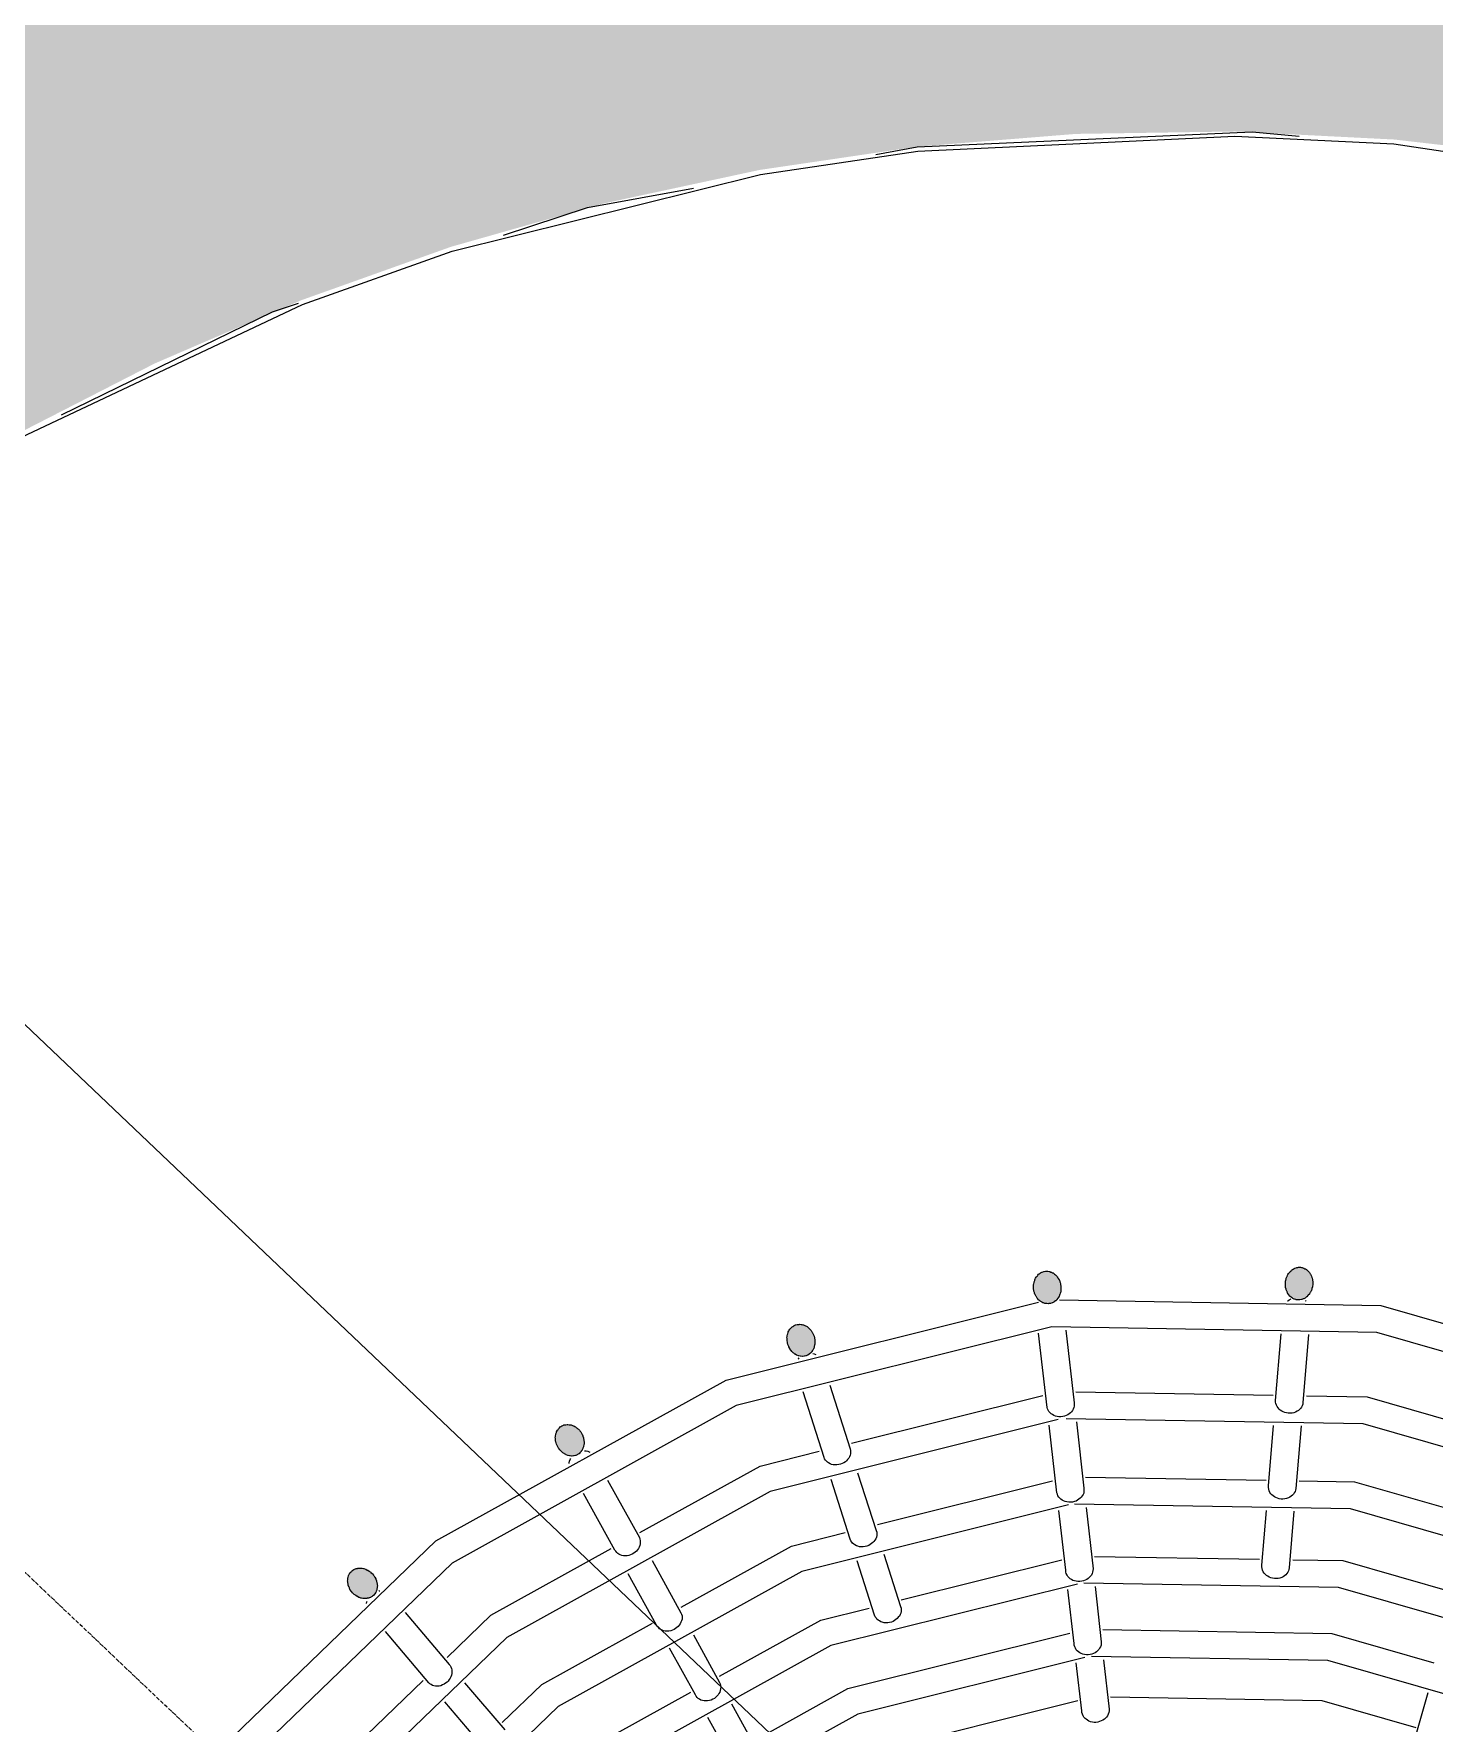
# Model space of a CAD drawing. Header units: millimetres. Extents: x -100577 to 287200, y -212120 to 238461.
# Drawn here: x 57434 to 58355, y 47919 to 49030 of the extents above; entities that cross this region are included whole.
import ezdxf

# ---------------------------------------------------------------- set-up
doc = ezdxf.new("R2010")
doc.units = ezdxf.units.MM
doc.linetypes.add('DASHDOT', pattern=[3.556, 2.54, -0.508, 0, -0.508])
for name, color, linetype, lineweight in [('02_切断（家具）', 8, 'Continuous', 18), ('06_部屋の色', 8, 'Continuous', 0), ('10_見えがかり', 7, 'Continuous', 13), ('11_見えがかり（家具）', 8, 'Continuous', 9), ('50_寸法', 3, 'Continuous', 9), ('70_断面の位置', 6, 'DASHDOT', 9)]:
    doc.layers.add(name, color=color, linetype=linetype, lineweight=lineweight)

msp = doc.modelspace()

# ---------------------------------------------------------------- hatches: boundary and pattern name
at = {"layer": '02_切断（家具）'}
for points in [[(58104.2, 48215), (58104.9, 48214.5), (58105.1, 48214.3), (58105.8, 48213.7), (58106, 48213.5), (58106.6, 48212.8), (58106.9, 48212.5), (58107.4, 48211.8), (58107.6, 48211.4), (58108.1, 48210.5), (58108.3, 48210.2), (58108.6, 48209.2), (58108.8, 48208.8), (58109, 48207.8), (58109.1, 48207.4), (58109.3, 48206.3), (58109.3, 48205.9), (58109.3, 48204.9), (58109.3, 48204.5), (58109.2, 48203.4), (58109.2, 48203.1), (58109, 48202), (58108.9, 48201.7), (58108.6, 48200.8), (58108.5, 48200.5), (58108.1, 48199.6), (58108, 48199.4), (58107.5, 48198.6), (58107.3, 48198.4), (58106.7, 48197.6), (58106.6, 48197.4), (58105.9, 48196.7), (58105.7, 48196.6), (58104.9, 48196), (58104.6, 48195.8), (58103.8, 48195.4), (58103.5, 48195.3), (58102.6, 48195), (58102.3, 48194.9), (58101.4, 48194.8), (58101.1, 48194.7), (58100.1, 48194.8), (58099.9, 48194.8), (58098.9, 48195), (58098.7, 48195), (58097.8, 48195.3), (58097.5, 48195.4), (58096.7, 48195.8), (58096.5, 48196), (58095.7, 48196.5), (58095.5, 48196.6), (58094.8, 48197.2), (58094.6, 48197.4), (58094, 48198.1), (58093.8, 48198.4), (58093.2, 48199.2), (58093.1, 48199.5), (58092.6, 48200.4), (58092.4, 48200.7), (58092, 48201.7), (58091.9, 48202.1), (58091.6, 48203.1), (58091.5, 48203.5), (58091.4, 48204.6), (58091.3, 48205), (58091.3, 48206), (58091.3, 48206.4), (58091.4, 48207.5), (58091.5, 48207.9), (58091.7, 48208.8), (58091.8, 48209.2), (58092.1, 48210.1), (58092.2, 48210.4), (58092.5, 48211.2), (58092.7, 48211.5), (58093.1, 48212.2), (58093.3, 48212.6), (58093.9, 48213.2), (58094.1, 48213.5), (58094.7, 48214.1), (58095, 48214.4), (58095.7, 48214.9), (58096, 48215.1), (58096.8, 48215.5), (58097.1, 48215.6), (58098, 48215.9), (58098.3, 48216), (58099.2, 48216.1), (58099.6, 48216.2), (58100.4, 48216.1), (58100.8, 48216.1), (58101.6, 48216), (58102, 48215.9), (58102.8, 48215.6), (58103.1, 48215.5), (58103.9, 48215.1)], [(58270.2, 48217.6), (58270.8, 48217.2), (58271.1, 48217), (58271.7, 48216.4), (58271.9, 48216.2), (58272.5, 48215.5), (58272.7, 48215.3), (58273.2, 48214.5), (58273.5, 48214.2), (58273.9, 48213.3), (58274, 48212.9), (58274.4, 48212), (58274.5, 48211.6), (58274.7, 48210.6), (58274.8, 48210.2), (58274.9, 48209.1), (58274.9, 48208.7), (58274.9, 48207.6), (58274.9, 48207.2), (58274.8, 48206.2), (58274.7, 48205.8), (58274.4, 48204.8), (58274.4, 48204.5), (58274, 48203.5), (58273.9, 48203.2), (58273.5, 48202.4), (58273.3, 48202.1), (58272.8, 48201.3), (58272.7, 48201.1), (58272, 48200.3), (58271.8, 48200.1), (58271.1, 48199.4), (58270.9, 48199.2), (58270.1, 48198.6), (58269.9, 48198.5), (58269, 48198), (58268.7, 48197.9), (58267.8, 48197.6), (58267.5, 48197.5), (58266.5, 48197.3), (58266.3, 48197.3), (58265.3, 48197.3), (58265.1, 48197.3), (58264.1, 48197.4), (58263.9, 48197.5), (58263, 48197.8), (58262.7, 48197.8), (58261.9, 48198.3), (58261.7, 48198.4), (58261, 48198.9), (58260.8, 48199), (58260.1, 48199.6), (58259.9, 48199.8), (58259.3, 48200.5), (58259.1, 48200.7), (58258.6, 48201.5), (58258.4, 48201.8), (58258, 48202.7), (58257.8, 48203), (58257.5, 48204), (58257.4, 48204.4), (58257.1, 48205.4), (58257.1, 48205.8), (58257, 48206.9), (58256.9, 48207.3), (58257, 48208.3), (58257, 48208.7), (58257.1, 48209.8), (58257.2, 48210.1), (58257.4, 48211.1), (58257.5, 48211.5), (58257.8, 48212.4), (58258, 48212.7), (58258.4, 48213.5), (58258.5, 48213.9), (58259, 48214.6), (58259.2, 48214.9), (58259.8, 48215.6), (58260, 48215.9), (58260.7, 48216.5), (58261, 48216.8), (58261.7, 48217.3), (58262, 48217.5), (58262.8, 48217.9), (58263.2, 48218.1), (58264, 48218.4), (58264.4, 48218.5), (58265.2, 48218.6), (58265.6, 48218.7), (58266.4, 48218.7), (58266.8, 48218.7), (58267.6, 48218.6), (58268, 48218.5), (58268.8, 48218.2), (58269.1, 48218.1), (58269.8, 48217.8)], [(57929.6, 48169), (57929.5, 48169.4), (57929.3, 48170.4), (57929.3, 48170.8), (57929.3, 48171.9), (57929.2, 48172.3), (57929.3, 48173.3), (57929.4, 48173.7), (57929.6, 48174.6), (57929.7, 48175), (57930, 48175.9), (57930.1, 48176.2), (57930.5, 48177), (57930.7, 48177.3), (57931.2, 48178), (57931.4, 48178.3), (57931.9, 48178.8), (57932.1, 48179.1), (57932.7, 48179.6), (57933, 48179.8), (57933.7, 48180.3), (57934, 48180.4), (57934.8, 48180.8), (57935.1, 48180.9), (57936, 48181.1), (57936.3, 48181.2), (57937.2, 48181.2), (57937.6, 48181.3), (57938.5, 48181.2), (57938.9, 48181.1), (57939.7, 48180.9), (57940.1, 48180.8), (57940.9, 48180.5), (57941.3, 48180.3), (57942.1, 48179.9), (57942.4, 48179.7), (57943.1, 48179.1), (57943.4, 48178.9), (57944, 48178.3), (57944.3, 48178.1), (57944.9, 48177.4), (57945.1, 48177.1), (57945.6, 48176.3), (57945.8, 48176), (57946.3, 48175.1), (57946.5, 48174.7), (57946.8, 48173.8), (57947, 48173.4), (57947.3, 48172.4), (57947.4, 48172), (57947.5, 48170.9), (57947.6, 48170.5), (57947.6, 48169.4), (57947.6, 48169.1), (57947.5, 48168), (57947.4, 48167.7), (57947.2, 48166.6), (57947.1, 48166.3), (57946.8, 48165.4), (57946.7, 48165.1), (57946.2, 48164.3), (57946.1, 48164), (57945.6, 48163.3), (57945.5, 48163.1), (57944.9, 48162.4), (57944.7, 48162.2), (57944, 48161.7), (57943.8, 48161.5), (57943, 48161), (57942.8, 48160.9), (57941.9, 48160.5), (57941.7, 48160.4), (57940.7, 48160.2), (57940.5, 48160.2), (57939.5, 48160.1), (57939.2, 48160.1), (57938.2, 48160.2), (57938, 48160.2), (57937, 48160.4), (57936.7, 48160.5), (57935.8, 48160.9), (57935.5, 48161), (57934.7, 48161.5), (57934.4, 48161.6), (57933.7, 48162.2), (57933.4, 48162.4), (57932.7, 48163.1), (57932.5, 48163.3), (57931.9, 48164), (57931.7, 48164.2), (57931.2, 48165.1), (57931, 48165.4), (57930.5, 48166.3), (57930.4, 48166.6), (57930, 48167.6), (57929.8, 48167.9), (57929.6, 48169)], [(57794.5, 48098.4), (57794, 48097.7), (57793.9, 48097.5), (57793.3, 48096.9), (57793.1, 48096.7), (57792.5, 48096.1), (57792.3, 48096), (57791.5, 48095.5), (57791.3, 48095.4), (57790.4, 48095), (57790.1, 48094.9), (57789.2, 48094.7), (57788.9, 48094.7), (57787.9, 48094.6), (57787.6, 48094.6), (57786.6, 48094.7), (57786.3, 48094.7), (57785.3, 48095), (57785.1, 48095), (57784.1, 48095.4), (57783.8, 48095.5), (57782.9, 48096), (57782.7, 48096.2), (57781.9, 48096.7), (57781.6, 48096.9), (57780.9, 48097.6), (57780.7, 48097.8), (57780, 48098.5), (57779.8, 48098.7), (57779.2, 48099.5), (57779, 48099.8), (57778.5, 48100.7), (57778.3, 48101), (57777.9, 48102), (57777.7, 48102.3), (57777.4, 48103.3), (57777.3, 48103.7), (57777.1, 48104.7), (57777, 48105.1), (57777, 48106.1), (57776.9, 48106.6), (57777, 48107.5), (57777, 48107.9), (57777.2, 48108.8), (57777.3, 48109.2), (57777.6, 48110.1), (57777.7, 48110.4), (57778.1, 48111.2), (57778.2, 48111.5), (57778.7, 48112.1), (57778.9, 48112.4), (57779.4, 48113), (57779.6, 48113.2), (57780.2, 48113.7), (57780.5, 48113.9), (57781.2, 48114.4), (57781.5, 48114.5), (57782.3, 48114.8), (57782.6, 48115), (57783.5, 48115.2), (57783.9, 48115.2), (57784.7, 48115.3), (57785.1, 48115.3), (57786, 48115.2), (57786.4, 48115.2), (57787.3, 48115), (57787.7, 48114.9), (57788.6, 48114.5), (57789, 48114.4), (57789.8, 48113.9), (57790.1, 48113.8), (57790.9, 48113.2), (57791.2, 48113), (57791.8, 48112.4), (57792.1, 48112.2), (57792.7, 48111.5), (57793, 48111.2), (57793.6, 48110.4), (57793.8, 48110.1), (57794.3, 48109.2), (57794.5, 48108.9), (57794.9, 48107.9), (57795.1, 48107.6), (57795.4, 48106.6), (57795.5, 48106.2), (57795.7, 48105.1), (57795.7, 48104.8), (57795.8, 48103.7), (57795.8, 48103.4), (57795.8, 48102.3), (57795.7, 48102), (57795.5, 48101), (57795.5, 48100.7), (57795.1, 48099.8), (57795.1, 48099.5), (57794.6, 48098.7)], [(57658.7, 48004.6), (57658.2, 48003.9), (57658.1, 48003.7), (57657.5, 48003.1), (57657.3, 48002.9), (57656.6, 48002.4), (57656.5, 48002.2), (57655.7, 48001.7), (57655.4, 48001.6), (57654.5, 48001.3), (57654.3, 48001.2), (57653.3, 48001), (57653.1, 48000.9), (57652, 48000.8), (57651.8, 48000.8), (57650.7, 48000.9), (57650.4, 48000.9), (57649.4, 48001.1), (57649.1, 48001.2), (57648.1, 48001.5), (57647.8, 48001.6), (57646.9, 48002.1), (57646.6, 48002.2), (57645.7, 48002.8), (57645.5, 48003), (57644.7, 48003.6), (57644.5, 48003.8), (57643.8, 48004.4), (57643.5, 48004.7), (57642.9, 48005.4), (57642.7, 48005.7), (57642.1, 48006.6), (57641.9, 48006.9), (57641.5, 48007.8), (57641.3, 48008.2), (57640.9, 48009.1), (57640.8, 48009.5), (57640.6, 48010.5), (57640.5, 48010.9), (57640.4, 48011.9), (57640.3, 48012.3), (57640.4, 48013.2), (57640.4, 48013.6), (57640.5, 48014.5), (57640.6, 48014.9), (57640.9, 48015.7), (57641, 48016), (57641.3, 48016.8), (57641.5, 48017.1), (57641.9, 48017.7), (57642.1, 48018), (57642.6, 48018.5), (57642.9, 48018.8), (57643.5, 48019.3), (57643.7, 48019.5), (57644.4, 48019.9), (57644.8, 48020.1), (57645.5, 48020.4), (57645.9, 48020.5), (57646.8, 48020.7), (57647.1, 48020.8), (57648, 48020.9), (57648.4, 48020.9), (57649.4, 48020.8), (57649.8, 48020.8), (57650.7, 48020.6), (57651.1, 48020.5), (57652, 48020.2), (57652.4, 48020.1), (57653.3, 48019.6), (57653.6, 48019.5), (57654.4, 48018.9), (57654.7, 48018.7), (57655.5, 48018.2), (57655.7, 48017.9), (57656.4, 48017.3), (57656.7, 48017), (57657.3, 48016.3), (57657.5, 48016), (57658.1, 48015.1), (57658.3, 48014.8), (57658.8, 48013.9), (57658.9, 48013.5), (57659.3, 48012.5), (57659.4, 48012.2), (57659.6, 48011.1), (57659.7, 48010.8), (57659.8, 48009.8), (57659.9, 48009.4), (57659.8, 48008.4), (57659.8, 48008.1), (57659.6, 48007.1), (57659.6, 48006.8), (57659.3, 48005.9), (57659.2, 48005.7), (57658.8, 48004.9)]]:
    msp.add_hatch(color=8, dxfattribs=at).paths.add_polyline_path(points)
at = {"layer": '06_部屋の色', "true_color": 0xf6e3a4}
h = msp.add_hatch(color=8, dxfattribs=at)
h.paths.add_polyline_path([(44177.4, 42081.2), (44516.1, 42484.9), (44856, 42887.9), (43127.9, 44348.7), (46290.4, 48988.5), (46486.8, 49276.7), (46378.3, 49373.6), (46372.4, 49378.8), (46552.4, 49642.9), (46666.6, 49540.6), (46851.1, 49811.2), (46742.8, 49908.5), (46737, 49913.7), (46917.2, 50178), (47031.1, 50075.3), (47065.3, 50125.4), (47096.3, 50171), (48311.4, 51953.7), (48204.1, 52052.4), (48198.3, 52057.7), (48379.1, 52322.9), (48484.7, 52225.4), (48492, 52218.7), (48677.3, 52490.5), (48570.2, 52589.5), (48564.4, 52594.8), (48745.3, 52860.2), (48858, 52755.7), (48877.7, 52784.5), (49516.4, 53721.7), (49545.5, 53764.2), (49641.3, 53895.5), (49655.2, 53914.6), (49660, 53920.3), (49764.5, 54045.6), (49774.9, 54058.2), (49843.4, 54136.5), (49845.5, 54138.9), (49907.4, 54248.7), (49909.2, 54251.8), (49909.2, 54251.9), (49911.5, 54255.5), (50062, 54494.7), (50064.5, 54498), (50235.1, 54718.9), (50238, 54721.9), (50429, 54925.4), (50432.2, 54928.2), (50641.8, 55112.4), (50645.2, 55114.8), (50871.6, 55278.1), (50873.4, 55279.1), (51080.1, 55399.8), (51116.2, 55420.9), (51333.5, 55521.2), (51373.4, 55539.6), (51599.3, 55618.6), (51640.8, 55633.1), (51873.2, 55690), (51915.9, 55700.5), (52152.7, 55734.8), (52195.5, 55741), (52196.3, 55741.1), (52200.5, 55741.3), (52482.9, 55754.9), (52538.6, 55754.9), (54873.8, 55754.5), (54873.9, 55903), (54873.9, 55906.5), (58469.9, 55906), (58469.8, 55759.5), (58469.8, 55754), (58509.8, 55754), (58521.4, 55754), (61629.2, 55753.6), (61669.1, 55753.6), (61671, 55753.6), (61677.1, 55753.6), (61679, 55753.5), (61681, 55753.4), (61681.5, 55753.3), (61976.7, 55738.5), (61981, 55737.8), (62269.5, 55693.9), (62273.6, 55692.9), (62556.4, 55620.2), (62560.3, 55618.8), (62834.4, 55518.2), (62838, 55516.4), (63100.7, 55388.7), (63104.1, 55386.6), (63352.8, 55233.1), (63355.8, 55230.8), (63587.9, 55053.1), (63588.7, 55052.3), (63800.4, 54853.6), (63806.6, 54847.7), (63827.7, 54825.8), (63832.7, 54820.5), (63876.8, 54774.8), (64047.5, 54597.6), (66483.2, 52068.4), (66802.3, 51737.1), (66836.9, 51701.1), (66849.8, 51687.7), (66847.6, 51685.6), (66741.1, 51582.1), (66843.2, 51476.3), (66846.7, 51472.7), (66760.5, 51389), (66251.5, 50899.2), (66199.2, 50847.7), (66099.9, 50949.6), (66093.1, 50956.5), (66089.5, 50953), (66089.4, 50952.8), (66088.7, 50952.1), (66085.5, 50949), (65798.8, 50666.6), (65457.1, 50334.7), (65455.7, 50333.3), (65449.7, 50327.5), (64959, 49839.6), (64948.4, 49829), (64514.9, 49402), (64619.1, 49297.4), (64622.1, 49294.3), (64558.2, 49231.4), (64209.6, 48880), (63858.6, 48530.9), (63374.6, 48038.3), (63209.4, 47871.8), (63101.2, 47978.5), (62757.4, 47631.8), (62751.2, 47625.4), (62569.8, 47438.2), (62674.8, 47335.4), (62678.4, 47331.9), (62526.4, 47175.2), (62186.8, 46829.4), (61698.6, 46321.1), (61217.9, 45825.1), (60870.4, 45458.4), (60798.3, 45383.3), (60693.2, 45483.3), (60688.2, 45488.1), (60476.6, 45267.7), (60583.2, 45166.4), (60586.9, 45163), (60534.7, 45108.7), (60052.5, 44594.7), (59577.6, 44093.2), (59351.3, 43848.7), (59245.2, 43947.7), (59240.1, 43952.5), (59127.1, 43830.4), (59123.3, 43826.3), (58798.2, 43479.6), (58793.4, 43474.5), (58791.1, 43472.1), (58786.7, 43467.3), (58785.4, 43465.8), (58328.3, 42967.2), (58324.2, 42962.6), (57843.8, 42443.3), (57833.4, 42432.1), (57526.4, 42092.4), (57519.7, 42085.1), (57178.2, 41712.2), (56717.9, 41198.3), (56709.1, 41188.4), (56708.9, 41188.2), (56707.9, 41187.1), (56250, 40680.5), (56244.5, 40674.4), (55927.7, 40316), (55923, 40310.6), (55590.5, 39939.1), (55585.5, 39933.5), (55128.5, 39411.1), (55121.6, 39403.3), (54664.1, 38885.3), (54492.8, 38686.8), (54605.6, 38588.5), (54607.4, 38587), (54461.8, 38418.2), (54129.2, 38037.8), (53671.3, 37502), (53220.2, 36979.1), (52907.7, 36608.5), (52646.1, 36302.3), (51656.5, 37138.8), (51347.2, 37400.2), (51845.2, 37987.1), (52358.5, 38587.4), (52860.8, 39170.5), (53365.4, 39751.7), (50500.3, 42248), (49986.6, 41656.2), (49475, 41062.4), (48965.7, 40466.8), (48445.3, 39853.7), (48405.3, 39806.3), (50696.8, 37870.2), (50245.1, 37333.6), (49756.1, 36748.6), (49431.2, 36357.7), (48949, 35773.6), (48946.5, 35772), (48943.2, 35772.2), (43003.2, 40658.3), (43001.4, 40661.7), (43002.5, 40665.4), (43671, 41474)])
h.paths.add_polyline_path([(59417.2, 48399.8), (59346.9, 48477.5), (59271.8, 48550.4), (59192, 48618.2), (59108, 48680.7), (59020, 48737.5), (58928.6, 48788.5), (58834, 48833.3), (58736.6, 48871.9), (58637, 48904.1), (58535.4, 48929.6), (58432.5, 48948.5), (58328.5, 48960.5), (58223.9, 48965.8), (58119.2, 48964.2), (58014.9, 48955.8), (57911.3, 48940.5), (57808.9, 48918.5), (57708.2, 48889.9), (57609.6, 48854.7), (57513.5, 48813.2), (57420.3, 48765.4), (57330.4, 48711.7), (57244.3, 48652.2), (57162.2, 48587.2), (57084.5, 48517), (57011.6, 48441.8), (56943.8, 48362.1), (56881.3, 48278), (56824.5, 48190.1), (56773.6, 48098.7), (56728.7, 48004), (56690.1, 47906.7), (56658, 47807.1), (56632.4, 47705.5), (56613.6, 47602.6), (56601.5, 47498.5), (56596.2, 47393.9), (56597.8, 47289.3), (56606.3, 47184.9), (56621.5, 47081.3), (56643.5, 46978.9), (56672.1, 46878.3), (56707.3, 46779.6), (56748.9, 46683.5), (56796.6, 46590.4), (56850.3, 46500.5), (56909.8, 46414.3), (56974.8, 46332.3), (57045, 46254.6), (57120.2, 46181.7), (57199.9, 46113.9), (57284, 46051.4), (57371.9, 45994.6), (57463.4, 45943.6), (57558, 45898.7), (57655.3, 45860.2), (57754.9, 45828), (57856.5, 45802.5), (57959.5, 45783.6), (58063.5, 45771.5), (58168.1, 45766.3), (58272.8, 45767.9), (58377.1, 45776.3), (58480.7, 45791.6), (58583, 45813.6), (58683.7, 45842.2), (58782.4, 45877.4), (58878.5, 45918.9), (58971.7, 45966.6), (59061.5, 46020.4), (59147.7, 46079.9), (59229.8, 46144.9), (59307.4, 46215.1), (59380.3, 46290.2), (59448.1, 46370), (59510.6, 46454.1), (59567.4, 46542), (59618.4, 46633.4), (59663.3, 46728.1), (59701.9, 46825.4), (59734, 46925), (59759.5, 47026.6), (59778.4, 47129.5), (59790.5, 47233.5), (59795.7, 47338.1), (59794.1, 47442.8), (59785.7, 47547.1), (59770.4, 47650.8), (59748.4, 47753.1), (59719.8, 47853.8), (59684.6, 47952.5), (59643.1, 48048.6), (59595.4, 48141.7), (59541.6, 48231.6), (59482.1, 48317.8)], flags=0)

# ---------------------------------------------------------------- linework, layer by layer
at = {"layer": '02_切断（家具）'}
for points in [[(58104.2, 48215), (58104.9, 48214.5), (58105.1, 48214.3), (58105.8, 48213.7), (58106, 48213.5), (58106.6, 48212.8), (58106.9, 48212.5), (58107.4, 48211.8), (58107.6, 48211.4), (58108.1, 48210.5), (58108.3, 48210.2), (58108.6, 48209.2), (58108.8, 48208.8), (58109, 48207.8), (58109.1, 48207.4), (58109.3, 48206.3), (58109.3, 48205.9), (58109.3, 48204.9), (58109.3, 48204.5), (58109.2, 48203.4), (58109.2, 48203.1), (58109, 48202), (58108.9, 48201.7), (58108.6, 48200.8), (58108.5, 48200.5), (58108.1, 48199.6), (58108, 48199.4), (58107.5, 48198.6), (58107.3, 48198.4), (58106.7, 48197.6), (58106.6, 48197.4), (58105.9, 48196.7), (58105.7, 48196.6), (58104.9, 48196), (58104.6, 48195.8), (58103.8, 48195.4), (58103.5, 48195.3), (58102.6, 48195), (58102.3, 48194.9), (58101.4, 48194.8), (58101.1, 48194.7), (58100.1, 48194.8), (58099.9, 48194.8), (58098.9, 48195), (58098.7, 48195), (58097.8, 48195.3), (58097.5, 48195.4), (58096.7, 48195.8), (58096.5, 48196), (58095.7, 48196.5), (58095.5, 48196.6), (58094.8, 48197.2), (58094.6, 48197.4), (58094, 48198.1), (58093.8, 48198.4), (58093.2, 48199.2), (58093.1, 48199.5), (58092.6, 48200.4), (58092.4, 48200.7), (58092, 48201.7), (58091.9, 48202.1), (58091.6, 48203.1), (58091.5, 48203.5), (58091.4, 48204.6), (58091.3, 48205), (58091.3, 48206), (58091.3, 48206.4), (58091.4, 48207.5), (58091.5, 48207.9), (58091.7, 48208.8), (58091.8, 48209.2), (58092.1, 48210.1), (58092.2, 48210.4), (58092.5, 48211.2), (58092.7, 48211.5), (58093.1, 48212.2), (58093.3, 48212.6), (58093.9, 48213.2), (58094.1, 48213.5), (58094.7, 48214.1), (58095, 48214.4), (58095.7, 48214.9), (58096, 48215.1), (58096.8, 48215.5), (58097.1, 48215.6), (58098, 48215.9), (58098.3, 48216), (58099.2, 48216.1), (58099.6, 48216.2), (58100.4, 48216.1), (58100.8, 48216.1), (58101.6, 48216), (58102, 48215.9), (58102.8, 48215.6), (58103.1, 48215.5), (58103.9, 48215.1), (58104.2, 48215)], [(58270.2, 48217.6), (58270.8, 48217.2), (58271.1, 48217), (58271.7, 48216.4), (58271.9, 48216.2), (58272.5, 48215.5), (58272.7, 48215.3), (58273.2, 48214.5), (58273.5, 48214.2), (58273.9, 48213.3), (58274, 48212.9), (58274.4, 48212), (58274.5, 48211.6), (58274.7, 48210.6), (58274.8, 48210.2), (58274.9, 48209.1), (58274.9, 48208.7), (58274.9, 48207.6), (58274.9, 48207.2), (58274.8, 48206.2), (58274.7, 48205.8), (58274.4, 48204.8), (58274.4, 48204.5), (58274, 48203.5), (58273.9, 48203.2), (58273.5, 48202.4), (58273.3, 48202.1), (58272.8, 48201.3), (58272.7, 48201.1), (58272, 48200.3), (58271.8, 48200.1), (58271.1, 48199.4), (58270.9, 48199.2), (58270.1, 48198.6), (58269.9, 48198.5), (58269, 48198), (58268.7, 48197.9), (58267.8, 48197.6), (58267.5, 48197.5), (58266.5, 48197.3), (58266.3, 48197.3), (58265.3, 48197.3), (58265.1, 48197.3), (58264.1, 48197.4), (58263.9, 48197.5), (58263, 48197.8), (58262.7, 48197.8), (58261.9, 48198.3), (58261.7, 48198.4), (58261, 48198.9), (58260.8, 48199), (58260.1, 48199.6), (58259.9, 48199.8), (58259.3, 48200.5), (58259.1, 48200.7), (58258.6, 48201.5), (58258.4, 48201.8), (58258, 48202.7), (58257.8, 48203), (58257.5, 48204), (58257.4, 48204.4), (58257.1, 48205.4), (58257.1, 48205.8), (58257, 48206.9), (58256.9, 48207.3), (58257, 48208.3), (58257, 48208.7), (58257.1, 48209.8), (58257.2, 48210.1), (58257.4, 48211.1), (58257.5, 48211.5), (58257.8, 48212.4), (58258, 48212.7), (58258.4, 48213.5), (58258.5, 48213.9), (58259, 48214.6), (58259.2, 48214.9), (58259.8, 48215.6), (58260, 48215.9), (58260.7, 48216.5), (58261, 48216.8), (58261.7, 48217.3), (58262, 48217.5), (58262.8, 48217.9), (58263.2, 48218.1), (58264, 48218.4), (58264.4, 48218.5), (58265.2, 48218.6), (58265.6, 48218.7), (58266.4, 48218.7), (58266.8, 48218.7), (58267.6, 48218.6), (58268, 48218.5), (58268.8, 48218.2), (58269.1, 48218.1), (58269.8, 48217.8), (58270.2, 48217.6)], [(57929.6, 48169), (57929.5, 48169.4), (57929.3, 48170.4), (57929.3, 48170.8), (57929.3, 48171.9), (57929.2, 48172.3), (57929.3, 48173.3), (57929.4, 48173.7), (57929.6, 48174.6), (57929.7, 48175), (57930, 48175.9), (57930.1, 48176.2), (57930.5, 48177), (57930.7, 48177.3), (57931.2, 48178), (57931.4, 48178.3), (57931.9, 48178.8), (57932.1, 48179.1), (57932.7, 48179.6), (57933, 48179.8), (57933.7, 48180.3), (57934, 48180.4), (57934.8, 48180.8), (57935.1, 48180.9), (57936, 48181.1), (57936.3, 48181.2), (57937.2, 48181.2), (57937.6, 48181.3), (57938.5, 48181.2), (57938.9, 48181.1), (57939.7, 48180.9), (57940.1, 48180.8), (57940.9, 48180.5), (57941.3, 48180.3), (57942.1, 48179.9), (57942.4, 48179.7), (57943.1, 48179.1), (57943.4, 48178.9), (57944, 48178.3), (57944.3, 48178.1), (57944.9, 48177.4), (57945.1, 48177.1), (57945.6, 48176.3), (57945.8, 48176), (57946.3, 48175.1), (57946.5, 48174.7), (57946.8, 48173.8), (57947, 48173.4), (57947.3, 48172.4), (57947.4, 48172), (57947.5, 48170.9), (57947.6, 48170.5), (57947.6, 48169.4), (57947.6, 48169.1), (57947.5, 48168), (57947.4, 48167.7), (57947.2, 48166.6), (57947.1, 48166.3), (57946.8, 48165.4), (57946.7, 48165.1), (57946.2, 48164.3), (57946.1, 48164), (57945.6, 48163.3), (57945.5, 48163.1), (57944.9, 48162.4), (57944.7, 48162.2), (57944, 48161.7), (57943.8, 48161.5), (57943, 48161), (57942.8, 48160.9), (57941.9, 48160.5), (57941.7, 48160.4), (57940.7, 48160.2), (57940.5, 48160.2), (57939.5, 48160.1), (57939.2, 48160.1), (57938.2, 48160.2), (57938, 48160.2), (57937, 48160.4), (57936.7, 48160.5), (57935.8, 48160.9), (57935.5, 48161), (57934.7, 48161.5), (57934.4, 48161.6), (57933.7, 48162.2), (57933.4, 48162.4), (57932.7, 48163.1), (57932.5, 48163.3), (57931.9, 48164), (57931.7, 48164.2), (57931.2, 48165.1), (57931, 48165.4), (57930.5, 48166.3), (57930.4, 48166.6), (57930, 48167.6), (57929.8, 48167.9), (57929.6, 48169), (57929.6, 48169)], [(57794.5, 48098.4), (57794, 48097.7), (57793.9, 48097.5), (57793.3, 48096.9), (57793.1, 48096.7), (57792.5, 48096.1), (57792.3, 48096), (57791.5, 48095.5), (57791.3, 48095.4), (57790.4, 48095), (57790.1, 48094.9), (57789.2, 48094.7), (57788.9, 48094.7), (57787.9, 48094.6), (57787.6, 48094.6), (57786.6, 48094.7), (57786.3, 48094.7), (57785.3, 48095), (57785.1, 48095), (57784.1, 48095.4), (57783.8, 48095.5), (57782.9, 48096), (57782.7, 48096.2), (57781.9, 48096.7), (57781.6, 48096.9), (57780.9, 48097.6), (57780.7, 48097.8), (57780, 48098.5), (57779.8, 48098.7), (57779.2, 48099.5), (57779, 48099.8), (57778.5, 48100.7), (57778.3, 48101), (57777.9, 48102), (57777.7, 48102.3), (57777.4, 48103.3), (57777.3, 48103.7), (57777.1, 48104.7), (57777, 48105.1), (57777, 48106.1), (57776.9, 48106.6), (57777, 48107.5), (57777, 48107.9), (57777.2, 48108.8), (57777.3, 48109.2), (57777.6, 48110.1), (57777.7, 48110.4), (57778.1, 48111.2), (57778.2, 48111.5), (57778.7, 48112.1), (57778.9, 48112.4), (57779.4, 48113), (57779.6, 48113.2), (57780.2, 48113.7), (57780.5, 48113.9), (57781.2, 48114.4), (57781.5, 48114.5), (57782.3, 48114.8), (57782.6, 48115), (57783.5, 48115.2), (57783.9, 48115.2), (57784.7, 48115.3), (57785.1, 48115.3), (57786, 48115.2), (57786.4, 48115.2), (57787.3, 48115), (57787.7, 48114.9), (57788.6, 48114.5), (57789, 48114.4), (57789.8, 48113.9), (57790.1, 48113.8), (57790.9, 48113.2), (57791.2, 48113), (57791.8, 48112.4), (57792.1, 48112.2), (57792.7, 48111.5), (57793, 48111.2), (57793.6, 48110.4), (57793.8, 48110.1), (57794.3, 48109.2), (57794.5, 48108.9), (57794.9, 48107.9), (57795.1, 48107.6), (57795.4, 48106.6), (57795.5, 48106.2), (57795.7, 48105.1), (57795.7, 48104.8), (57795.8, 48103.7), (57795.8, 48103.4), (57795.8, 48102.3), (57795.7, 48102), (57795.5, 48101), (57795.5, 48100.7), (57795.1, 48099.8), (57795.1, 48099.5), (57794.6, 48098.7), (57794.5, 48098.4)], [(57658.7, 48004.6), (57658.2, 48003.9), (57658.1, 48003.7), (57657.5, 48003.1), (57657.3, 48002.9), (57656.6, 48002.4), (57656.5, 48002.2), (57655.7, 48001.7), (57655.4, 48001.6), (57654.5, 48001.3), (57654.3, 48001.2), (57653.3, 48001), (57653.1, 48000.9), (57652, 48000.8), (57651.8, 48000.8), (57650.7, 48000.9), (57650.4, 48000.9), (57649.4, 48001.1), (57649.1, 48001.2), (57648.1, 48001.5), (57647.8, 48001.6), (57646.9, 48002.1), (57646.6, 48002.2), (57645.7, 48002.8), (57645.5, 48003), (57644.7, 48003.6), (57644.5, 48003.8), (57643.8, 48004.4), (57643.5, 48004.7), (57642.9, 48005.4), (57642.7, 48005.7), (57642.1, 48006.6), (57641.9, 48006.9), (57641.5, 48007.8), (57641.3, 48008.2), (57640.9, 48009.1), (57640.8, 48009.5), (57640.6, 48010.5), (57640.5, 48010.9), (57640.4, 48011.9), (57640.3, 48012.3), (57640.4, 48013.2), (57640.4, 48013.6), (57640.5, 48014.5), (57640.6, 48014.9), (57640.9, 48015.7), (57641, 48016), (57641.3, 48016.8), (57641.5, 48017.1), (57641.9, 48017.7), (57642.1, 48018), (57642.6, 48018.5), (57642.9, 48018.8), (57643.5, 48019.3), (57643.7, 48019.5), (57644.4, 48019.9), (57644.8, 48020.1), (57645.5, 48020.4), (57645.9, 48020.5), (57646.8, 48020.7), (57647.1, 48020.8), (57648, 48020.9), (57648.4, 48020.9), (57649.4, 48020.8), (57649.8, 48020.8), (57650.7, 48020.6), (57651.1, 48020.5), (57652, 48020.2), (57652.4, 48020.1), (57653.3, 48019.6), (57653.6, 48019.5), (57654.4, 48018.9), (57654.7, 48018.7), (57655.5, 48018.2), (57655.7, 48017.9), (57656.4, 48017.3), (57656.7, 48017), (57657.3, 48016.3), (57657.5, 48016), (57658.1, 48015.1), (57658.3, 48014.8), (57658.8, 48013.9), (57658.9, 48013.5), (57659.3, 48012.5), (57659.4, 48012.2), (57659.6, 48011.1), (57659.7, 48010.8), (57659.8, 48009.8), (57659.9, 48009.4), (57659.8, 48008.4), (57659.8, 48008.1), (57659.6, 48007.1), (57659.6, 48006.8), (57659.3, 48005.9), (57659.2, 48005.7), (57658.8, 48004.9), (57658.7, 48004.6)]]:
    msp.add_lwpolyline(points, dxfattribs=at)
at = {"layer": '10_見えがかり'}
msp.add_lwpolyline([(56731.4, 48002.8), (56776.2, 48097.3), (56883.8, 48276.3), (56946.2, 48360.2), (57086.6, 48514.8), (57164.1, 48584.9), (57332, 48709.2), (57421.8, 48762.8), (57610.7, 48851.9), (57709.1, 48887), (57911.8, 48937.5), (58015.2, 48952.8), (58223.8, 48962.8), (58328.2, 48957.6), (58534.8, 48926.7), (58636.2, 48901.2), (58832.8, 48830.6), (59018.5, 48734.9), (59190.1, 48615.9)], dxfattribs=at)
at = {"layer": '11_見えがかり（家具）'}
for points in [[(57987.7, 48950.7), (58014.9, 48955.8), (58235, 48965.6), (58266.1, 48962.7)], [(57742.8, 48897.5), (57798.1, 48915.8), (57867.7, 48928.6)], [(57452.2, 48779.4), (57590.9, 48847.2), (57608, 48852.9)], [(57546, 47891.6), (57698.3, 48038.7), (57889.3, 48144.5), (58094.6, 48195.7)], [(58108.4, 48197.3), (58319.7, 48193.6), (58529.6, 48133.4), (58710.2, 48024.8)], [(58258.4, 48196.6), (58258.5, 48196.7), (58259.4, 48197.3), (58260.4, 48197.8), (58260.5, 48197.9)], [(58269.9, 48196.9), (58270.4, 48196.6), (58270.6, 48196.4)], [(58854.1, 47853), (58705.6, 48006.8), (58522.4, 48116.9), (58317, 48175.8), (58103.3, 48179.5), (57895.9, 48127.8), (57709, 48024.2), (57555.2, 47875.7)], [(58112.6, 48177.3), (58118, 48129.5), (58118.1, 48128.5), (58118.1, 48127.4), (58117.8, 48126.4), (58117.4, 48125.4), (58116.9, 48124.5), (58116.3, 48123.7), (58115.6, 48122.9), (58114.8, 48122.3), (58113.9, 48121.7), (58112.8, 48121.2), (58111.7, 48120.8), (58110.5, 48120.5), (58109.3, 48120.4), (58108, 48120.4), (58106.8, 48120.6), (58105.7, 48120.9), (58104.7, 48121.3), (58103.7, 48121.8), (58102.9, 48122.4), (58102.2, 48123), (58101.5, 48123.8), (58101, 48124.7), (58100.5, 48125.6), (58100.3, 48126.6), (58094.7, 48175.3)], [(58250.7, 48129.1), (58250.5, 48130.1), (58250.5, 48131.1), (58254.2, 48174.9)], [(58272.2, 48174.6), (58268.5, 48129.6), (58268.3, 48128.6), (58268, 48127.6), (58267.5, 48126.7), (58267, 48126), (58266.3, 48125.2), (58265.5, 48124.6), (58264.6, 48124), (58263.6, 48123.5), (58262.5, 48123.1), (58261.3, 48122.8), (58260, 48122.7), (58258.8, 48122.8), (58257.6, 48122.9), (58256.5, 48123.2), (58255.4, 48123.6), (58254.5, 48124.1), (58253.6, 48124.7), (58252.8, 48125.4), (58252.1, 48126.2), (58251.5, 48127.1), (58251, 48128), (58250.7, 48129.1)], [(57946.2, 48162), (57947.2, 48161.8), (57948.2, 48161.4), (57948.3, 48161.3)], [(57936.5, 48158.4), (57936.7, 48158.6), (57937.2, 48159.2)], [(57957.3, 48141.1), (57970.7, 48099.3), (57971, 48098.2), (57971, 48097.2), (57971, 48096.1), (57970.7, 48095.1), (57970.3, 48094.1), (57969.8, 48093.1), (57969.1, 48092.3), (57968.4, 48091.5), (57967.6, 48090.8), (57966.7, 48090.2), (57965.6, 48089.7), (57964.5, 48089.2), (57963.3, 48088.9), (57962.1, 48088.7), (57960.9, 48088.7), (57959.7, 48088.8), (57958.6, 48089.1), (57957.6, 48089.5), (57956.6, 48090), (57955.8, 48090.5), (57955.1, 48091.2), (57954.5, 48091.9), (57954, 48092.8), (57953.6, 48093.7), (57939.8, 48136.7)], [(57971.6, 48103), (58097.4, 48134.3)], [(58119.2, 48136.8), (58248.9, 48134.6)], [(58270.8, 48134.2), (58310.7, 48133.5), (58397.6, 48108.6)], [(58107.6, 48118.5), (57918.2, 48071.3), (57745.1, 47975.3), (57604.4, 47839.4)], [(58119.5, 48117), (58124.4, 48073.4), (58124.5, 48072.4), (58124.5, 48071.3), (58124.3, 48070.2), (58123.9, 48069.2), (58123.4, 48068.3), (58122.7, 48067.5), (58122, 48066.8), (58121.2, 48066.1), (58120.3, 48065.5), (58119.3, 48065), (58118.2, 48064.6), (58117, 48064.3), (58115.7, 48064.2), (58114.5, 48064.2), (58113.3, 48064.4), (58112.2, 48064.6), (58111.1, 48065.1), (58110.2, 48065.6), (58109.3, 48066.1), (58108.6, 48066.8), (58107.9, 48067.6), (58107.4, 48068.4), (58107, 48069.4), (58106.7, 48070.4), (58101.6, 48114.9)], [(58666.9, 47959.8), (58498.2, 48061.1), (58308, 48115.7), (58112.8, 48119.1)], [(58246, 48072.8), (58245.8, 48073.8), (58245.8, 48074.9), (58249.2, 48114.7)], [(58267.2, 48114.4), (58263.8, 48073.2), (58263.6, 48072.2), (58263.3, 48071.2), (58262.8, 48070.4), (58262.3, 48069.6), (58261.6, 48068.8), (58260.8, 48068.2), (58259.9, 48067.6), (58258.9, 48067), (58257.7, 48066.7), (58256.5, 48066.4), (58255.3, 48066.3), (58254.1, 48066.3), (58252.9, 48066.5), (58251.8, 48066.8), (58250.7, 48067.2), (58249.8, 48067.7), (58248.9, 48068.3), (58248.1, 48069), (58247.4, 48069.8), (58246.8, 48070.7), (58246.3, 48071.7), (58246, 48072.8)], [(57796.2, 48097.9), (57797.1, 48097.9), (57798.2, 48097.7), (57799.2, 48097.3), (57799.6, 48097.1)], [(57832.5, 48044.2), (57911.6, 48088), (57950.3, 48097.7)], [(57786, 48089.6), (57786.1, 48090), (57786.3, 48091.1), (57786.7, 48092.2), (57787.1, 48092.9)], [(57975.7, 48083.5), (57987.9, 48045.5), (57988.2, 48044.5), (57988.3, 48043.4), (57988.2, 48042.3), (57988, 48041.2), (57987.6, 48040.2), (57987, 48039.3), (57986.4, 48038.4), (57985.7, 48037.6), (57984.9, 48037), (57984, 48036.3), (57983, 48035.8), (57981.8, 48035.3), (57980.6, 48035), (57979.4, 48034.8), (57978.2, 48034.8), (57977, 48034.9), (57975.9, 48035.2), (57974.9, 48035.6), (57973.9, 48036.1), (57973.1, 48036.6), (57972.4, 48037.3), (57971.8, 48038), (57971.2, 48038.9), (57970.8, 48039.8), (57958.2, 48079.2)], [(57811.3, 48078.6), (57832.2, 48040.9), (57832.5, 48040), (57832.8, 48039), (57832.8, 48037.9), (57832.8, 48036.8), (57832.5, 48035.7), (57832.1, 48034.7), (57831.6, 48033.7), (57831, 48032.8), (57830.3, 48032), (57829.5, 48031.3), (57828.6, 48030.6), (57827.5, 48030), (57826.4, 48029.5), (57825.3, 48029.1), (57824.1, 48028.9), (57822.9, 48028.9), (57821.7, 48028.9), (57820.6, 48029.2), (57819.6, 48029.5), (57818.7, 48030), (57817.9, 48030.5), (57817.3, 48031.1), (57816.6, 48031.9), (57816.1, 48032.7), (57795.5, 48069.9)], [(57988.7, 48049.5), (58103.9, 48078.2)], [(58125.5, 48080.7), (58244.2, 48078.6)], [(58266.1, 48078.2), (58302.3, 48077.6), (58382.1, 48054.7)], [(58114.4, 48062.4), (57938.9, 48018.7), (57778.7, 47929.9), (57647.4, 47803)], [(58125.9, 48060.8), (58130.5, 48020.3), (58130.4, 48019.3), (58130.2, 48018.2), (58129.9, 48017.3), (58129.4, 48016.3), (58128.8, 48015.5), (58128.1, 48014.8), (58127.3, 48014.1), (58126.4, 48013.4), (58125.3, 48012.9), (58124.2, 48012.5), (58123, 48012.2), (58121.8, 48012), (58120.5, 48012), (58119.3, 48012.2), (58118.2, 48012.5), (58117.2, 48012.8), (58116.3, 48013.3), (58115.4, 48013.9), (58114.6, 48014.6), (58113.9, 48015.4), (58113.4, 48016.3), (58112.9, 48017.3), (58112.6, 48018.3), (58112.5, 48019.4), (58108, 48058.8)], [(58631.5, 47915.7), (58475.7, 48009.3), (58299.7, 48059.8), (58118.3, 48063)], [(58241.6, 48020.6), (58241.5, 48021.6), (58241.5, 48022.7), (58244.5, 48058.7)], [(58262.5, 48058.4), (58259.4, 48021), (58259.2, 48019.9), (58258.9, 48019), (58258.5, 48018.1), (58257.9, 48017.3), (58257.2, 48016.5), (58256.4, 48015.8), (58255.5, 48015.2), (58254.5, 48014.7), (58253.3, 48014.3), (58252.1, 48014.1), (58250.9, 48014), (58249.7, 48014), (58248.5, 48014.2), (58247.4, 48014.5), (58246.3, 48015), (58245.4, 48015.5), (58244.5, 48016.1), (58243.7, 48016.8), (58243, 48017.6), (58242.4, 48018.5), (58241.9, 48019.5), (58241.6, 48020.6)], [(57859.7, 47995.2), (57932.3, 48035.4), (57967.4, 48044.2)], [(57705.7, 47962.1), (57734.4, 47989.8), (57813.6, 48033.7)], [(57992.9, 48030.1), (58003.9, 47995.6), (58004.2, 47994.6), (58004.3, 47993.5), (58004.2, 47992.4), (58004, 47991.3), (58003.6, 47990.3), (58003.1, 47989.3), (58002.4, 47988.5), (58001.7, 47987.7), (58000.9, 47987), (58000, 47986.4), (57999, 47985.8), (57997.9, 47985.4), (57996.7, 47985), (57995.5, 47984.9), (57994.3, 47984.8), (57993.1, 47984.9), (57991.9, 47985.2), (57990.9, 47985.6), (57990, 47986.1), (57989.1, 47986.6), (57988.4, 47987.3), (57987.8, 47988.1), (57987.2, 47988.9), (57986.8, 47989.9), (57975.4, 48025.7)], [(58131.4, 48028.6), (58239.9, 48026.7)], [(57840.5, 48025.9), (57859.5, 47991.5), (57859.9, 47990.6), (57860.2, 47989.5), (57860.3, 47988.5), (57860.2, 47987.3), (57859.9, 47986.2), (57859.5, 47985.2), (57859, 47984.2), (57858.4, 47983.3), (57857.7, 47982.5), (57856.9, 47981.8), (57856, 47981.1), (57855, 47980.5), (57853.9, 47980), (57852.8, 47979.6), (57851.6, 47979.4), (57850.4, 47979.4), (57849.2, 47979.4), (57848.1, 47979.7), (57847.1, 47980), (57846.2, 47980.5), (57845.4, 47981), (57844.7, 47981.7), (57844.1, 47982.4), (57843.5, 47983.3), (57824.8, 48017.2)], [(58004.4, 47999.9), (58109.9, 48026.2)], [(58261.8, 48026.3), (58294.6, 48025.8), (58367.8, 48004.8)], [(57660.8, 48005.8), (57661.1, 48005.9), (57661.5, 48005.9)], [(58120.2, 48010.3), (57958.1, 47969.9), (57809.9, 47887.8), (57689.4, 47771.4)], [(58131.8, 48008.8), (58135.9, 47972.3), (58135.9, 47971.2), (58135.7, 47970.1), (58135.3, 47969.1), (58134.8, 47968.1), (58134.2, 47967.3), (58133.5, 47966.5), (58132.8, 47965.8), (58131.9, 47965.2), (58130.8, 47964.7), (58129.7, 47964.2), (58128.5, 47964), (58127.3, 47963.8), (58126.1, 47963.8), (58124.9, 47964), (58123.7, 47964.3), (58122.6, 47964.7), (58121.7, 47965.2), (58120.8, 47965.8), (58120.1, 47966.4), (58119.4, 47967.2), (58118.9, 47968.1), (58118.4, 47969.1), (58118.1, 47970.1), (58118, 47971.2), (58113.9, 48006.7)], [(58598.3, 47875), (58454.8, 47961.3), (58291.9, 48008), (58124.5, 48010.9)], [(57652.8, 47997.5), (57652.8, 47997.6), (57653, 47998.7), (57653.1, 47999.1)], [(57884.9, 47949.7), (57951.5, 47986.7), (57983.3, 47994.6)], [(57678.2, 47991.6), (57707.1, 47957.5), (57707.7, 47956.7), (57708.2, 47955.9), (57708.6, 47954.9), (57708.8, 47953.9), (57708.9, 47952.8), (57708.8, 47951.6), (57708.6, 47950.5), (57708.2, 47949.4), (57707.7, 47948.4), (57707.1, 47947.5), (57706.4, 47946.6), (57705.7, 47945.9), (57704.8, 47945.1), (57703.8, 47944.5), (57702.8, 47944), (57701.6, 47943.5), (57700.5, 47943.3), (57699.3, 47943.2), (57698.2, 47943.2), (57697.1, 47943.4), (57696.1, 47943.7), (57695.2, 47944.2), (57694.5, 47944.7), (57693.8, 47945.3), (57665.2, 47979.1)], [(57742, 47919.3), (57768, 47944.4), (57840.7, 47984.7)], [(57867.7, 47976.9), (57884.9, 47945.7), (57885.3, 47944.8), (57885.6, 47943.7), (57885.7, 47942.6), (57885.6, 47941.5), (57885.4, 47940.4), (57885, 47939.3), (57884.5, 47938.3), (57883.9, 47937.4), (57883.2, 47936.6), (57882.4, 47935.9), (57881.5, 47935.2), (57880.5, 47934.6), (57879.4, 47934.1), (57878.2, 47933.7), (57877, 47933.5), (57875.8, 47933.5), (57874.7, 47933.6), (57873.6, 47933.8), (57872.5, 47934.1), (57871.6, 47934.6), (57870.8, 47935.2), (57870.1, 47935.8), (57869.5, 47936.6), (57869, 47937.4), (57851.9, 47968.2)], [(57908.2, 47907.7), (57969.3, 47941.6), (58115.2, 47978)], [(58136.9, 47980.5), (58287.4, 47977.9), (58354.5, 47958.6)], [(58125, 47962.1), (57975.8, 47924.9), (57838.7, 47848.8), (57727.5, 47741.4)], [(58137.3, 47960.6), (58141, 47928), (58141, 47926.9), (58140.8, 47925.8), (58140.4, 47924.7), (58139.9, 47923.8), (58139.3, 47922.9), (58138.6, 47922.1), (58137.9, 47921.5), (58137, 47920.8), (58135.9, 47920.3), (58134.8, 47919.9), (58133.6, 47919.6), (58132.4, 47919.4), (58131.2, 47919.4), (58130, 47919.5), (58128.8, 47919.8), (58127.7, 47920.2), (58126.8, 47920.8), (58125.9, 47921.4), (58125.2, 47922), (58124.5, 47922.8), (58123.9, 47923.7), (58123.5, 47924.7), (58123.2, 47925.8)], [(58568, 47837.2), (58435.5, 47916.8), (58284.8, 47960.1), (58129.5, 47962.8)], [(58123.2, 47925.8), (58123, 47926.9), (58119.4, 47958.6)], [(57596.6, 47856.8), (57690, 47946.9)], [(57717.2, 47945.5), (57743.6, 47914.4)], [(57775.7, 47879.5), (57799.2, 47902.3), (57865.9, 47939.2)], [(58343, 47911.5), (58350.9, 47939)], [(57730.3, 47902.2), (57704.2, 47933)], [(57892.8, 47931.5), (57908.4, 47903.4)], [(57929.6, 47869.1), (57985.6, 47900.1), (58120.4, 47933.7)], [(58142, 47936.2), (58280.8, 47933.7), (58342.6, 47916)], [(57892.5, 47895), (57877.1, 47922.7)]]:
    msp.add_lwpolyline(points, dxfattribs=at)
at = {"layer": '50_寸法'}
msp.add_lwpolyline([(60692.7, 45273.3), (50378.4, 55083.3)], dxfattribs=at)
at = {"layer": '70_断面の位置'}
msp.add_lwpolyline([(76403.2, 30015.6), (48836, 56169.9)], dxfattribs=at)

doc.saveas('drawing.dxf')
